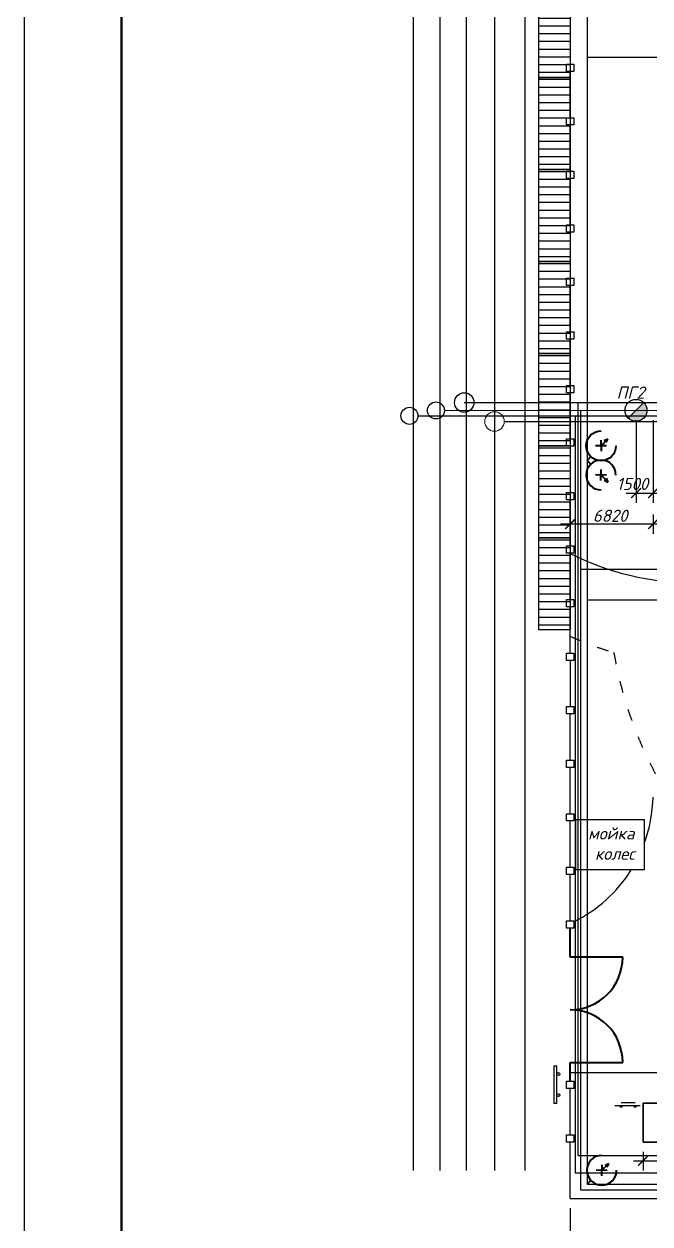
# Model space of a CAD drawing. Header units: millimetres. Extents: x -345369 to 252202, y 74562 to 424723.
# Drawn here: x 80777 to 93634, y 156212 to 180867 of the extents above; entities that cross this region are included whole.
import ezdxf

# ---------------------------------------------------------------- set-up
doc = ezdxf.new("R2010")
doc.units = ezdxf.units.MM
doc.linetypes.add('ACAD_ISO03W100', pattern=[30, 12, -18])
for name, color, linetype, lineweight in [('Вода', 160, 'Continuous', 25), ('Канализация', 2, 'Continuous', 25), ('красный', 1, 'Continuous', 13), ('Основной [&]', 7, 'Continuous', 18), ('Рамка', 7, 'Continuous', 25), ('Тепло', 34, 'Continuous', 25), ('Электр', 1, 'Continuous', 25)]:
    doc.layers.add(name, color=color, linetype=linetype, lineweight=lineweight)
doc.layers.add('Связь', color=7, linetype='Continuous', lineweight=13, true_color=0x000000)
doc.styles.get("Standard").update_dxf_attribs({"font": 'isocpeur.TTF', "oblique": 15})
doc.styles.add('standart-наклонный', font='isocpeui.ttf', dxfattribs={"height": 3})
doc.styles.add('Мой стиль', font='isocpeur.TTF', dxfattribs={"height": 4})
doc.linetypes.add('ограждение2', pattern='A,6.35,-2.54,[132,ltypeshp.shx,S=2.54,R=0,X=-2.54,Y=0],-2.54,25.4', length=36.83)
doc.dimstyles.new('ss400', dxfattribs={"dimtxt": 250, "dimasz": 200, "dimexe": 200, "dimexo": 200, "dimgap": 62.5, "dimtad": 1, "dimdec": 0, "dimlfac": 4, "dimrnd": 10, "dimdsep": 46, "dimtxsty": 'Standard', "dimblk": 'ARCHTICK', "dimcen": 250, "dimdle": 200, "dimadec": 0, "dimazin": 0, "dimtfac": 1, "dimtdec": 0, "dimtmove": 1, "dimatfit": 3, "dimfxl": 1, "dimarcsym": 0})

# ---------------------------------------------------------------- blocks, each defined once
blk = doc.blocks.new('_ArchTick')
at = {"color": 0, "linetype": 'ByBlock', "const_width": 0.15}
blk.add_lwpolyline([(-0.5, -0.5), (0.5, 0.5)], dxfattribs=at)
blk = doc.blocks.new('*D267')
at = {"layer": 'Defpoints', "color": 0, "transparency": 16777216}
for p in [(91993, 156736), (132582, 156736), (132582, 155458)]:
    blk.add_point(p, dxfattribs=at)
at = {"layer": 'Основной [&]', "color": 0, "lineweight": -2, "transparency": 16777216}
for p, q in [((91993, 156536), (91993, 155258)), ((132582, 156536), (132582, 155258)), ((91793, 155458), (132782, 155458))]:
    blk.add_line(p, q, dxfattribs=at)
at = {"layer": 'Основной [&]', "color": 0, "lineweight": -2, "transparency": 16777216, "xscale": 200, "yscale": 200, "zscale": 200, "rotation": 180}
blk.add_blockref('_ArchTick', (91993, 155458), dxfattribs=at)
at = {"layer": 'Основной [&]', "color": 0, "lineweight": -2, "transparency": 16777216, "xscale": 200, "yscale": 200, "zscale": 200}
blk.add_blockref('_ArchTick', (132582, 155458), dxfattribs=at)
at = {"layer": 'Основной [&]', "color": 0, "lineweight": 25, "transparency": 16777216, "insert": (112956, 155645), "char_height": 250, "attachment_point": 5}
blk.add_mtext('160500', dxfattribs=at)
blk = doc.blocks.new('*D296')
at = {"layer": 'Defpoints', "color": 0, "transparency": 16777216}
for p in [(93347, 172930), (93697, 172930), (93697, 171230)]:
    blk.add_point(p, dxfattribs=at)
at = {"layer": 'Основной [&]', "color": 0, "lineweight": -2, "transparency": 16777216}
for p, q in [((93347, 172730), (93347, 171030)), ((93697, 172730), (93697, 171030)), ((93147, 171230), (93897, 171230))]:
    blk.add_line(p, q, dxfattribs=at)
at = {"layer": 'Основной [&]', "color": 0, "lineweight": -2, "transparency": 16777216, "xscale": 200, "yscale": 200, "zscale": 200, "rotation": 180}
blk.add_blockref('_ArchTick', (93347, 171230), dxfattribs=at)
at = {"layer": 'Основной [&]', "color": 0, "lineweight": -2, "transparency": 16777216, "xscale": 200, "yscale": 200, "zscale": 200}
blk.add_blockref('_ArchTick', (93697, 171230), dxfattribs=at)
at = {"layer": 'Основной [&]', "color": 0, "lineweight": 25, "transparency": 16777216, "insert": (93273, 171417), "char_height": 250, "attachment_point": 5}
blk.add_mtext('1500', dxfattribs=at)
blk = doc.blocks.new('прожктр')
at = {"color": 1, "lineweight": 40}
for p, q in [((1821.2, 1758.54), (1821.15, 1756.29)), ((1821.17, 1757.41), (1822.62, 1758.79)), ((1821.85, 1758.46), (1822.62, 1758.79)), ((1821.85, 1758.46), (1821.85, 1758.46)), ((1822.26, 1758.07), (1822.62, 1758.79)), ((1822.3, 1757.39), (1820.05, 1757.44)), ((1818.96, 1755.31), (1818.17, 1754.56))]:
    blk.add_line(p, q, dxfattribs=at)
blk.add_arc((1821.17, 1757.41), 3.06, 90, 0, dxfattribs=at)
blk = doc.blocks.new('*D272')
at = {"layer": 'Defpoints', "color": 0, "transparency": 16777216}
for p in [(93492, 157893), (95992, 157893), (95992, 157510)]:
    blk.add_point(p, dxfattribs=at)
at = {"layer": 'Основной [&]', "color": 0, "lineweight": -2, "transparency": 16777216}
for p, q in [((93492, 157693), (93492, 157310)), ((95992, 157693), (95992, 157310)), ((93292, 157510), (96192, 157510))]:
    blk.add_line(p, q, dxfattribs=at)
at = {"layer": 'Основной [&]', "color": 0, "lineweight": -2, "transparency": 16777216, "xscale": 200, "yscale": 200, "zscale": 200, "rotation": 180}
blk.add_blockref('_ArchTick', (93492, 157510), dxfattribs=at)
at = {"layer": 'Основной [&]', "color": 0, "lineweight": -2, "transparency": 16777216, "xscale": 200, "yscale": 200, "zscale": 200}
blk.add_blockref('_ArchTick', (95992, 157510), dxfattribs=at)
at = {"layer": 'Основной [&]', "color": 0, "lineweight": 25, "transparency": 16777216, "insert": (94828, 157698), "char_height": 250, "attachment_point": 5}
blk.add_mtext('10000', dxfattribs=at)
blk = doc.blocks.new('*D335')
at = {"layer": 'Defpoints', "color": 0, "transparency": 16777216}
for p in [(93697, 170976), (97660, 170976), (93697, 170590)]:
    blk.add_point(p, dxfattribs=at)
at = {"layer": 'Основной [&]', "color": 0, "lineweight": -2, "transparency": 16777216}
for p, q in [((93697, 170776), (93697, 170390)), ((97660, 170776), (97660, 170390)), ((97860, 170590), (93497, 170590))]:
    blk.add_line(p, q, dxfattribs=at)
at = {"layer": 'Основной [&]', "color": 0, "lineweight": -2, "transparency": 16777216, "xscale": 200, "yscale": 200, "zscale": 200, "rotation": 180}
blk.add_blockref('_ArchTick', (93697, 170590), dxfattribs=at)
at = {"layer": 'Основной [&]', "color": 0, "lineweight": -2, "transparency": 16777216, "xscale": 200, "yscale": 200, "zscale": 200}
blk.add_blockref('_ArchTick', (97660, 170590), dxfattribs=at)
at = {"layer": 'Основной [&]', "color": 0, "lineweight": 25, "transparency": 16777216, "insert": (95754, 170778), "char_height": 250, "attachment_point": 5}
blk.add_mtext('15850', dxfattribs=at)
blk = doc.blocks.new('*D276')
at = {"layer": 'Defpoints', "color": 0, "transparency": 16777216}
for p in [(91993, 170590), (91993, 170583), (93697, 170583)]:
    blk.add_point(p, dxfattribs=at)
at = {"layer": 'Основной [&]', "color": 0, "lineweight": -2, "transparency": 16777216}
for p, q in [((91993, 170783), (91993, 170790)), ((93697, 170783), (93697, 170790)), ((93897, 170590), (91793, 170590))]:
    blk.add_line(p, q, dxfattribs=at)
at = {"layer": 'Основной [&]', "color": 0, "lineweight": -2, "transparency": 16777216, "xscale": 200, "yscale": 200, "zscale": 200, "rotation": 180}
blk.add_blockref('_ArchTick', (91993, 170590), dxfattribs=at)
at = {"layer": 'Основной [&]', "color": 0, "lineweight": -2, "transparency": 16777216, "xscale": 200, "yscale": 200, "zscale": 200}
blk.add_blockref('_ArchTick', (93697, 170590), dxfattribs=at)
at = {"layer": 'Основной [&]', "color": 0, "lineweight": 25, "transparency": 16777216, "insert": (92817, 170763), "char_height": 250, "attachment_point": 5}
blk.add_mtext('6820', dxfattribs=at)

msp = doc.modelspace()

# ---------------------------------------------------------------- hatches: boundary and pattern name
at = {"lineweight": 25}
h = msp.add_hatch(dxfattribs=at)
h.set_pattern_fill('ANSI31', color=0, scale=50, angle=135)
h.set_pattern_definition([(180, (-25899.83, -845014.36), (-6e-14, -158.75), [])])
h.paths.add_polyline_path([(91348.278852, 179769.668754), (91993.067799, 179769.668754), (91993.067799, 181661.620443), (91348.278852, 181661.620443)])
h = msp.add_hatch(dxfattribs=at)
h.set_pattern_fill('ANSI31', color=0, scale=50, angle=135)
h.set_pattern_definition([(180, (-25899.83, -846906.31), (-6e-14, -158.75), [])])
h.paths.add_polyline_path([(91348.278852, 177877.717065), (91993.067799, 177877.717065), (91993.067799, 179769.668754), (91348.278852, 179769.668754)])
h = msp.add_hatch(dxfattribs=at)
h.set_pattern_fill('ANSI31', color=0, scale=50, angle=135)
h.set_pattern_definition([(180, (-25899.83, -848798.26), (-6e-14, -158.75), [])])
h.paths.add_polyline_path([(91348.278852, 175985.765376), (91993.067799, 175985.765376), (91993.067799, 177877.717065), (91348.278852, 177877.717065)])
h = msp.add_hatch(dxfattribs=at)
h.set_pattern_fill('ANSI31', color=0, scale=50, angle=135)
h.set_pattern_definition([(180, (-25899.83, -850690.21), (-6e-14, -158.75), [])])
h.paths.add_polyline_path([(91348.278852, 174093.813687), (91993.067799, 174093.813687), (91993.067799, 175985.765376), (91348.278852, 175985.765376)])
h = msp.add_hatch(dxfattribs=at)
h.set_pattern_fill('ANSI31', color=0, scale=50, angle=135)
h.set_pattern_definition([(180, (-25899.83, -852582.17), (-6e-14, -158.75), [])])
h.paths.add_polyline_path([(91348.278852, 172201.861998), (91993.067799, 172201.861998), (91993.067799, 174093.813687), (91348.278852, 174093.813687)])
at = {"lineweight": 30}
msp.add_hatch(color=5, dxfattribs=at).paths.add_polyline_path([(93187.994811, 172770.780753, 0.6681786379), (93572.093837, 172929.879779, 0.1989123674), (93506.192862, 173088.978805)])
at = {"lineweight": 25}
h = msp.add_hatch(dxfattribs=at)
h.set_pattern_fill('ANSI31', color=0, scale=50, angle=135)
h.set_pattern_definition([(180, (-25899.83, -854474.12), (-6e-14, -158.75), [])])
h.paths.add_polyline_path([(91348.278852, 170309.910309), (91993.067799, 170309.910309), (91993.067799, 172201.861998), (91348.278852, 172201.861998)])
h = msp.add_hatch(dxfattribs=at)
h.set_pattern_fill('ANSI31', color=0, scale=50, angle=135)
h.set_pattern_definition([(180, (-25899.83, -856366.07), (-6e-14, -158.75), [])])
h.paths.add_polyline_path([(91348.278852, 168417.95862), (91993.067799, 168417.95862), (91993.067799, 170309.910309), (91348.278852, 170309.910309)])
h = msp.add_hatch(color=256)
h.paths.add_polyline_path([(91781.713938, 159291.921402, 1), (91721.713938, 159291.921402, 1)])
h.paths.add_polyline_path([(91781.713938, 158858.268637, 1), (91721.713938, 158858.268637, 1)])
h = msp.add_hatch(color=256)
h.paths.add_polyline_path([(93329.112094, 158607.87693, 1), (93329.112094, 158647.87693, 1)])
h.paths.add_polyline_path([(93040.010251, 158607.87693, 1), (93040.010251, 158647.87693, 1)])

# ---------------------------------------------------------------- linework, layer by layer
at = {"color": 98, "lineweight": 30}
msp.add_line((88771.70895, 191168.779953), (88771.70895, 157311.590074), dxfattribs=at)
at = {"color": 1, "lineweight": 30}
for p, q in [((92343.249375, 190326.758852), (92343.249375, 177817.147483)), ((97757.419323, 180176.143973), (92343.249375, 180176.143973)), ((92343.249375, 177817.147483), (92343.249375, 157030.647006)), ((99019.912914, 169032.282191), (92343.249375, 169032.282191)), ((92343.249375, 157030.647006), (94820.604872, 157030.647006)), ((92833.249375, 157030.647006), (130280.249086, 157030.647006))]:
    msp.add_line(p, q, dxfattribs=at)
for p, q in [((91918.067799, 179892.072264), (91918.067799, 180042.072264)), ((91918.067799, 180042.072264), (92068.067799, 180042.072264)), ((91993.067799, 179985.266668), (91993.268094, 179985.2667)), ((92068.067799, 180042.072264), (92068.067799, 179892.072264)), ((91993.067799, 179892.072264), (91918.067799, 179892.072264)), ((91993.067799, 178942.072264), (91993.067799, 179892.072264)), ((92068.067799, 179892.072264), (91993.067799, 179892.072264)), ((91918.067799, 178792.072264), (91918.067799, 178942.072264)), ((91918.067799, 178942.072264), (92068.067799, 178942.072264)), ((91993.067799, 178792.072264), (91918.067799, 178792.072264)), ((91993.067799, 177842.072264), (91993.067799, 178792.072264)), ((92068.067799, 178792.072264), (91993.067799, 178792.072264)), ((92068.067799, 178942.072264), (92068.067799, 178792.072264)), ((91918.067799, 177692.072264), (91918.067799, 177842.072264)), ((91918.067799, 177842.072264), (92068.067799, 177842.072264)), ((91993.067799, 177785.266668), (91993.268094, 177785.2667)), ((92068.067799, 177842.072264), (92068.067799, 177692.072264)), ((91993.067799, 177692.072264), (91918.067799, 177692.072264)), ((91993.067799, 176742.072264), (91993.067799, 177692.072264)), ((92068.067799, 177692.072264), (91993.067799, 177692.072264)), ((91918.067799, 176592.072264), (91918.067799, 176742.072264)), ((91918.067799, 176742.072264), (92068.067799, 176742.072264)), ((91993.067799, 176592.072264), (91918.067799, 176592.072264)), ((91993.067799, 176685.266668), (91993.268094, 176685.2667)), ((92068.067799, 176592.072264), (91993.067799, 176592.072264)), ((92068.067799, 176742.072264), (92068.067799, 176592.072264)), ((91918.067799, 175492.072264), (91918.067799, 175642.072264)), ((91918.067799, 175642.072264), (92068.067799, 175642.072264)), ((91993.067799, 175585.266668), (91993.268094, 175585.2667)), ((92068.067799, 175642.072264), (92068.067799, 175492.072264)), ((91993.067799, 175492.072264), (91918.067799, 175492.072264)), ((91993.067799, 174542.072264), (91993.067799, 175492.072264)), ((92068.067799, 175492.072264), (91993.067799, 175492.072264)), ((91918.067799, 174392.072264), (91918.067799, 174542.072264)), ((91918.067799, 174542.072264), (92068.067799, 174542.072264)), ((91993.067799, 174392.072264), (91918.067799, 174392.072264)), ((91993.067799, 174485.266668), (91993.268094, 174485.2667)), ((91993.067799, 173442.072264), (91993.067799, 174392.072264)), ((92068.067799, 174392.072264), (91993.067799, 174392.072264)), ((92068.067799, 174542.072264), (92068.067799, 174392.072264)), ((91918.067799, 173292.072264), (91918.067799, 173442.072264)), ((91918.067799, 173442.072264), (92068.067799, 173442.072264)), ((91993.067799, 173385.266668), (91993.268094, 173385.2667)), ((92068.067799, 173442.072264), (92068.067799, 173292.072264)), ((91993.067799, 173292.072264), (91918.067799, 173292.072264)), ((91993.067799, 172342.072264), (91993.067799, 173292.072264)), ((92068.067799, 173292.072264), (91993.067799, 173292.072264)), ((91918.067799, 172192.072264), (91918.067799, 172342.072264)), ((91918.067799, 172342.072264), (92068.067799, 172342.072264)), ((92068.067799, 172342.072264), (92068.067799, 172192.072264)), ((91993.067799, 172192.072264), (91918.067799, 172192.072264)), ((91993.067799, 172285.266668), (91993.268094, 172285.2667)), ((92068.067799, 172192.072264), (91993.067799, 172192.072264)), ((91918.067799, 171092.072264), (91918.067799, 171242.072264)), ((91918.067799, 171242.072264), (92068.067799, 171242.072264)), ((91993.067799, 171185.266668), (91993.268094, 171185.2667)), ((92068.067799, 171242.072264), (92068.067799, 171092.072264)), ((91993.067799, 171092.072264), (91918.067799, 171092.072264)), ((91993.067799, 170142.072264), (91993.067799, 171092.072264)), ((92068.067799, 171092.072264), (91993.067799, 171092.072264)), ((91918.067799, 169992.072264), (91918.067799, 170142.072264)), ((91918.067799, 170142.072264), (92068.067799, 170142.072264)), ((92068.067799, 170142.072264), (92068.067799, 169992.072264)), ((91993.067799, 169992.072264), (91918.067799, 169992.072264)), ((91993.067799, 170085.266668), (91993.268094, 170085.2667)), ((91993.067799, 169042.072264), (91993.067799, 169992.072264)), ((92068.067799, 169992.072264), (91993.067799, 169992.072264)), ((91918.067799, 168892.072264), (91918.067799, 169042.072264)), ((91918.067799, 169042.072264), (92068.067799, 169042.072264)), ((91993.067799, 168892.072264), (91918.067799, 168892.072264)), ((91993.067799, 168985.266668), (91993.268094, 168985.2667)), ((91993.067799, 167942.072264), (91993.067799, 168892.072264)), ((92068.067799, 168892.072264), (91993.067799, 168892.072264)), ((92068.067799, 169042.072264), (92068.067799, 168892.072264)), ((91918.067799, 167792.072264), (91918.067799, 167942.072264)), ((91918.067799, 167942.072264), (92068.067799, 167942.072264)), ((92068.067799, 167942.072264), (92068.067799, 167792.072264)), ((91993.067799, 167792.072264), (91918.067799, 167792.072264)), ((92068.067799, 167792.072264), (91993.067799, 167792.072264)), ((91993.067799, 167792.072264), (91993.067799, 166842.072264)), ((91918.067799, 166692.072264), (91918.067799, 166842.072264)), ((91918.067799, 166842.072264), (92068.067799, 166842.072264)), ((91993.067799, 166692.072264), (91918.067799, 166692.072264)), ((91993.067799, 165742.072264), (91993.067799, 166692.072264)), ((92068.067799, 166692.072264), (91993.067799, 166692.072264)), ((92068.067799, 166842.072264), (92068.067799, 166692.072264)), ((91918.067799, 165592.072264), (91918.067799, 165742.072264)), ((91918.067799, 165742.072264), (92068.067799, 165742.072264)), ((92068.067799, 165742.072264), (92068.067799, 165592.072264)), ((91993.067799, 165592.072264), (91918.067799, 165592.072264)), ((91993.067799, 164642.072264), (91993.067799, 165592.072264)), ((92068.067799, 165592.072264), (91993.067799, 165592.072264)), ((91918.067799, 164492.072264), (91918.067799, 164642.072264)), ((91918.067799, 164642.072264), (92068.067799, 164642.072264)), ((91993.067799, 164492.072264), (91918.067799, 164492.072264)), ((91993.067799, 163542.072264), (91993.067799, 164492.072264)), ((92068.067799, 164492.072264), (91993.067799, 164492.072264)), ((92068.067799, 164642.072264), (92068.067799, 164492.072264)), ((91918.067799, 163392.072264), (91918.067799, 163542.072264)), ((91918.067799, 163542.072264), (92068.067799, 163542.072264)), ((92068.067799, 163542.072264), (92068.067799, 163392.072264)), ((91993.067799, 163392.072264), (91918.067799, 163392.072264)), ((91993.067799, 162442.072264), (91993.067799, 163392.072264)), ((92068.067799, 163392.072264), (91993.067799, 163392.072264)), ((91918.067799, 162292.072264), (91918.067799, 162442.072264)), ((91918.067799, 162442.072264), (92068.067799, 162442.072264)), ((91993.067799, 162292.072264), (91918.067799, 162292.072264)), ((91993.067799, 162385.266668), (91993.268094, 162385.2667)), ((92068.067799, 162292.072264), (91993.067799, 162292.072264)), ((92068.067799, 162442.072264), (92068.067799, 162292.072264)), ((91655.712859, 159463.197257), (91721.728203, 159463.197257)), ((91655.712859, 159463.197257), (91655.712859, 158687.909845)), ((91721.728203, 158687.909845), (91721.728203, 159463.197257)), ((91918.067799, 158996.1994), (91918.067799, 159146.1994)), ((91918.067799, 159146.1994), (92068.067799, 159146.1994)), ((92068.067799, 159146.1994), (92068.067799, 158996.1994)), ((91993.067799, 158996.1994), (91918.067799, 158996.1994)), ((91993.067799, 158046.1994), (91993.067799, 158996.1994)), ((92068.067799, 158996.1994), (91993.067799, 158996.1994)), ((91721.728203, 158687.909845), (91655.712859, 158687.909845)), ((92913.197032, 158647.87693), (93430.055306, 158647.87693)), ((93329.112094, 158699.612122), (93040.010251, 158699.612122)), ((91918.067799, 157896.1994), (91918.067799, 158046.1994)), ((91918.067799, 158046.1994), (92068.067799, 158046.1994)), ((92068.067799, 158046.1994), (92068.067799, 157896.1994)), ((91993.067799, 157896.1994), (91918.067799, 157896.1994)), ((91993.067799, 156736.1994), (91993.067799, 157896.1994)), ((92068.067799, 157896.1994), (91993.067799, 157896.1994))]:
    msp.add_line(p, q)
at = {"color": 5, "lineweight": 30}
msp.add_line((93187.994811, 172770.780753), (93506.192862, 173088.978805), dxfattribs=at)
at = {"lineweight": 40}
for p, q in [((91993.067799, 161692.981244), (91993.067799, 162292.072264)), ((93073.067799, 161692.981244), (91993.067799, 161692.981244)), ((91993.067799, 159532.981244), (93073.067799, 159532.981244)), ((91993.067799, 159146.932574), (91993.067799, 159532.981244))]:
    msp.add_line(p, q, dxfattribs=at)
at = {"lineweight": 30}
msp.add_line((127577.065525, 159317.825243), (91993.067799, 159317.825243), dxfattribs=at)
at = {"color": 7, "linetype": 'ограждение2', "lineweight": 25, "ltscale": 30}
msp.add_line((91993.067799, 156736.1994), (132582.317583, 156736.1994), dxfattribs=at)
at = {"color": 0, "lineweight": 25, "elevation": 0}
for points in [[(91348.278852, 179769.668754), (91348.278852, 181661.620443), (91993.067799, 181661.620443), (91993.067799, 179769.668754)], [(91348.278852, 177877.717065), (91348.278852, 179769.668754), (91993.067799, 179769.668754), (91993.067799, 177877.717065)], [(91348.278852, 175985.765376), (91348.278852, 177877.717065), (91993.067799, 177877.717065), (91993.067799, 175985.765376)], [(91348.278852, 174093.813687), (91348.278852, 175985.765376), (91993.067799, 175985.765376), (91993.067799, 174093.813687)], [(91348.278852, 172201.861998), (91348.278852, 174093.813687), (91993.067799, 174093.813687), (91993.067799, 172201.861998)], [(91348.278852, 170309.910309), (91348.278852, 172201.861998), (91993.067799, 172201.861998), (91993.067799, 170309.910309)], [(91348.278852, 168417.95862), (91348.278852, 170309.910309), (91993.067799, 170309.910309), (91993.067799, 168417.95862)]]:
    msp.add_lwpolyline(points, close=True, dxfattribs=at)
at = {"color": 7, "lineweight": 25, "ltscale": 0.5}
msp.add_lwpolyline([(92109.931873, 164523.45978), (93515.222272, 164523.45978), (93515.222272, 163487.247728), (92109.931873, 163487.247728)], close=True, dxfattribs=at)
at = {"color": 5, "lineweight": 30}
msp.add_circle((93347.093837, 172929.879779), 225, dxfattribs=at)
for centre, radius in [((91751.713938, 159291.921402), 30), ((91751.713938, 158858.268637), 30), ((93040.010251, 158627.87693), 20), ((93329.112094, 158627.87693), 20)]:
    msp.add_circle(centre, radius)
at = {"color": 0, "linetype": 'ACAD_ISO03W100', "lineweight": 25, "ltscale": 20}
for centre, start, end in [((95339.482686, 175826.143973), 246.060595477, 252.7359018689), ((101019.470671, 169349.73002, -520.992287), 189.7673524137, 291.2995116118)]:
    msp.add_arc(centre, 8247.067927, start, end, dxfattribs=at)
at = {"lineweight": 30}
for start, end in [(339.6777568593, 358.7751312962), (296.3661860214, 327.8409510816)]:
    msp.add_arc((90766.14602, 165047.629471), 2931.55319, start, end, dxfattribs=at)
at = {"lineweight": 40}
for centre, start, end in [((91993.067799, 161692.981244), 270, 0), ((91993.067799, 159532.981244), 0, 90)]:
    msp.add_arc(centre, 1080, start, end, dxfattribs=at)
at = {"layer": 'Вода'}
for p, q in [((89857.96156, 191168.779953), (89857.96156, 170786.762085)), ((89411.606757, 172926.722087), (106732.419323, 172940.619679)), ((92203.841664, 172928.962475), (92203.841664, 156914.424729)), ((89857.96156, 170910.266544), (89857.96156, 157311.590074)), ((92203.841664, 169665.934227, -520.992286), (98605.991651, 169665.934227, -520.992286))]:
    msp.add_line(p, q, dxfattribs=at)
msp.add_circle((89236.804645, 172926.722246), 175, dxfattribs=at)
at = {"layer": 'Канализация'}
for p, q in [((89314.835255, 191168.779953), (89314.835255, 174985.832226)), ((89314.835255, 174985.832226), (89314.835255, 170430.093106)), ((88868.480678, 172816.402868), (106732.419323, 172816.402868)), ((92096.242809, 172816.402868), (92096.242809, 157266.660151)), ((89314.835255, 170430.093106), (89314.835255, 157311.590074)), ((92096.242809, 157266.660151), (105719.786765, 157266.660151))]:
    msp.add_line(p, q, dxfattribs=at)
msp.add_circle((88693.480678, 172816.402868), 175, dxfattribs=at)
at = {"layer": 'красный'}
msp.add_circle((90440.247423, 172699.848187), 200, dxfattribs=at)
at = {"layer": 'Основной [&]', "color": 5, "lineweight": 25}
msp.add_line((92203.841664, 156914.424729), (105985.169652, 156914.424729), dxfattribs=at)
at = {"layer": 'Основной [&]', "lineweight": 35}
msp.add_lwpolyline([(93491.508405, 157892.825243), (93491.508405, 158692.825243), (95991.508405, 158692.825243), (95991.508405, 157892.825243)], close=True, dxfattribs=at)
at = {"layer": 'Основной [&]', "lineweight": 25}
msp.add_arc((94560.586598, 175087.717412, -1041.984574), 5707.194632, 243.2643961917, 269.6173997188, dxfattribs=at)
at = {"layer": 'Рамка', "color": 0, "linetype": 'Continuous', "lineweight": 30}
msp.add_line((80776.563325, 195741.118029), (80776.563325, 136341.118029), dxfattribs=at)
at = {"layer": 'Рамка', "color": 0, "linetype": 'Continuous', "lineweight": 50}
msp.add_line((82776.563325, 195241.118029), (82776.563325, 136841.118029), dxfattribs=at)
at = {"layer": 'Связь'}
msp.add_line((88767.654255, 191168.779953), (88767.654255, 157311.590074), dxfattribs=at)
at = {"layer": 'Тепло'}
for p, q in [((90440.247423, 191168.779953), (90440.247423, 157311.590074)), ((89818.892846, 173090.007492), (106732.419323, 173090.007492))]:
    msp.add_line(p, q, dxfattribs=at)
at = {"layer": 'Тепло', "lineweight": 25}
for p, q in [((92151.063228, 173090.007492), (92151.063228, 157621.303944)), ((92151.063228, 157621.303944), (105422.86491, 157621.303944))]:
    msp.add_line(p, q, dxfattribs=at)
at = {"layer": 'Тепло'}
msp.add_circle((89818.892846, 173090.007492), 200, dxfattribs=at)
at = {"layer": 'Электр'}
for p, q in [((91061.602, 191168.779953), (91061.602, 157311.590074)), ((90640.247423, 172699.848187), (106732.419323, 172699.848187))]:
    msp.add_line(p, q, dxfattribs=at)

# ---------------------------------------------------------------- block references
at = {"color": 0, "lineweight": -2, "yscale": 100, "zscale": 100, "rotation": 270}
for p, xscale in [((-83112.970424, -9916.801755), -100), ((-83112.970424, 353717.528573), 100)]:
    msp.add_blockref('прожктр', p, dxfattribs=dict(at, xscale=xscale))
at = {"color": 0, "lineweight": -2, "xscale": 100, "yscale": 100, "zscale": 100}
msp.add_blockref('прожктр', (-89473.915789, -18425.572793), dxfattribs=at)

# ---------------------------------------------------------------- texts
at = {"color": 5, "insert": (93526.087458, 173419.177282), "char_height": 250, "attachment_point": 3, "style": 'Мой стиль'}
msp.add_mtext('{\\Q15;ПГ2}', dxfattribs=at)
at = {"insert": (93314.203985, 164362.027353), "char_height": 250, "width": 217.32678242, "attachment_point": 3, "style": 'standart-наклонный'}
msp.add_mtext('мойка колес', dxfattribs=at)

# ---------------------------------------------------------------- dimensions: what is measured, and where the dimension line sits
at = {"layer": 'Основной [&]', "lineweight": 25}
for base, p1, p2, text, picture, middle in [((93697.029349, 171229.850894), (93347.093837, 172929.879779), (93697.029349, 172930.160555), '1500', '*D296', (93272.86258, 171229.850894)), ((132582.317583, 155457.661018), (91993.067799, 156736.1994), (132582.317583, 156736.1994), '160500', '*D267', (112955.879913, 155457.661018))]:
    dim = msp.add_linear_dim(base=base, p1=p1, p2=p2, text=text, dimstyle='ss400', dxfattribs=at)
    dim.commit()
    dim.dimension.update_dxf_attribs({"geometry": picture, "text_midpoint": middle, "dimtype": 160})
for base, p1, p2, picture, middle in [((91993.067799, 170590.35719), (93697.029349, 170583.028575), (91993.067799, 170583.028575), '*D276', (92816.595287, 170575.126299)), ((93697.029349, 170590.35719), (97660.331906, 170975.69996), (93697.029349, 170975.69996), '*D335', (95754.106845, 170590.35719)), ((95991.508405, 157510.350291), (93491.508405, 157892.825243), (95991.508405, 157892.825243), '*D272', (94827.767781, 157510.350291))]:
    dim = msp.add_linear_dim(base=base, p1=p1, p2=p2, dimstyle='ss400', dxfattribs=at)
    dim.commit()
    dim.dimension.update_dxf_attribs({"geometry": picture, "text_midpoint": middle, "dimtype": 160})

doc.saveas('drawing.dxf')
